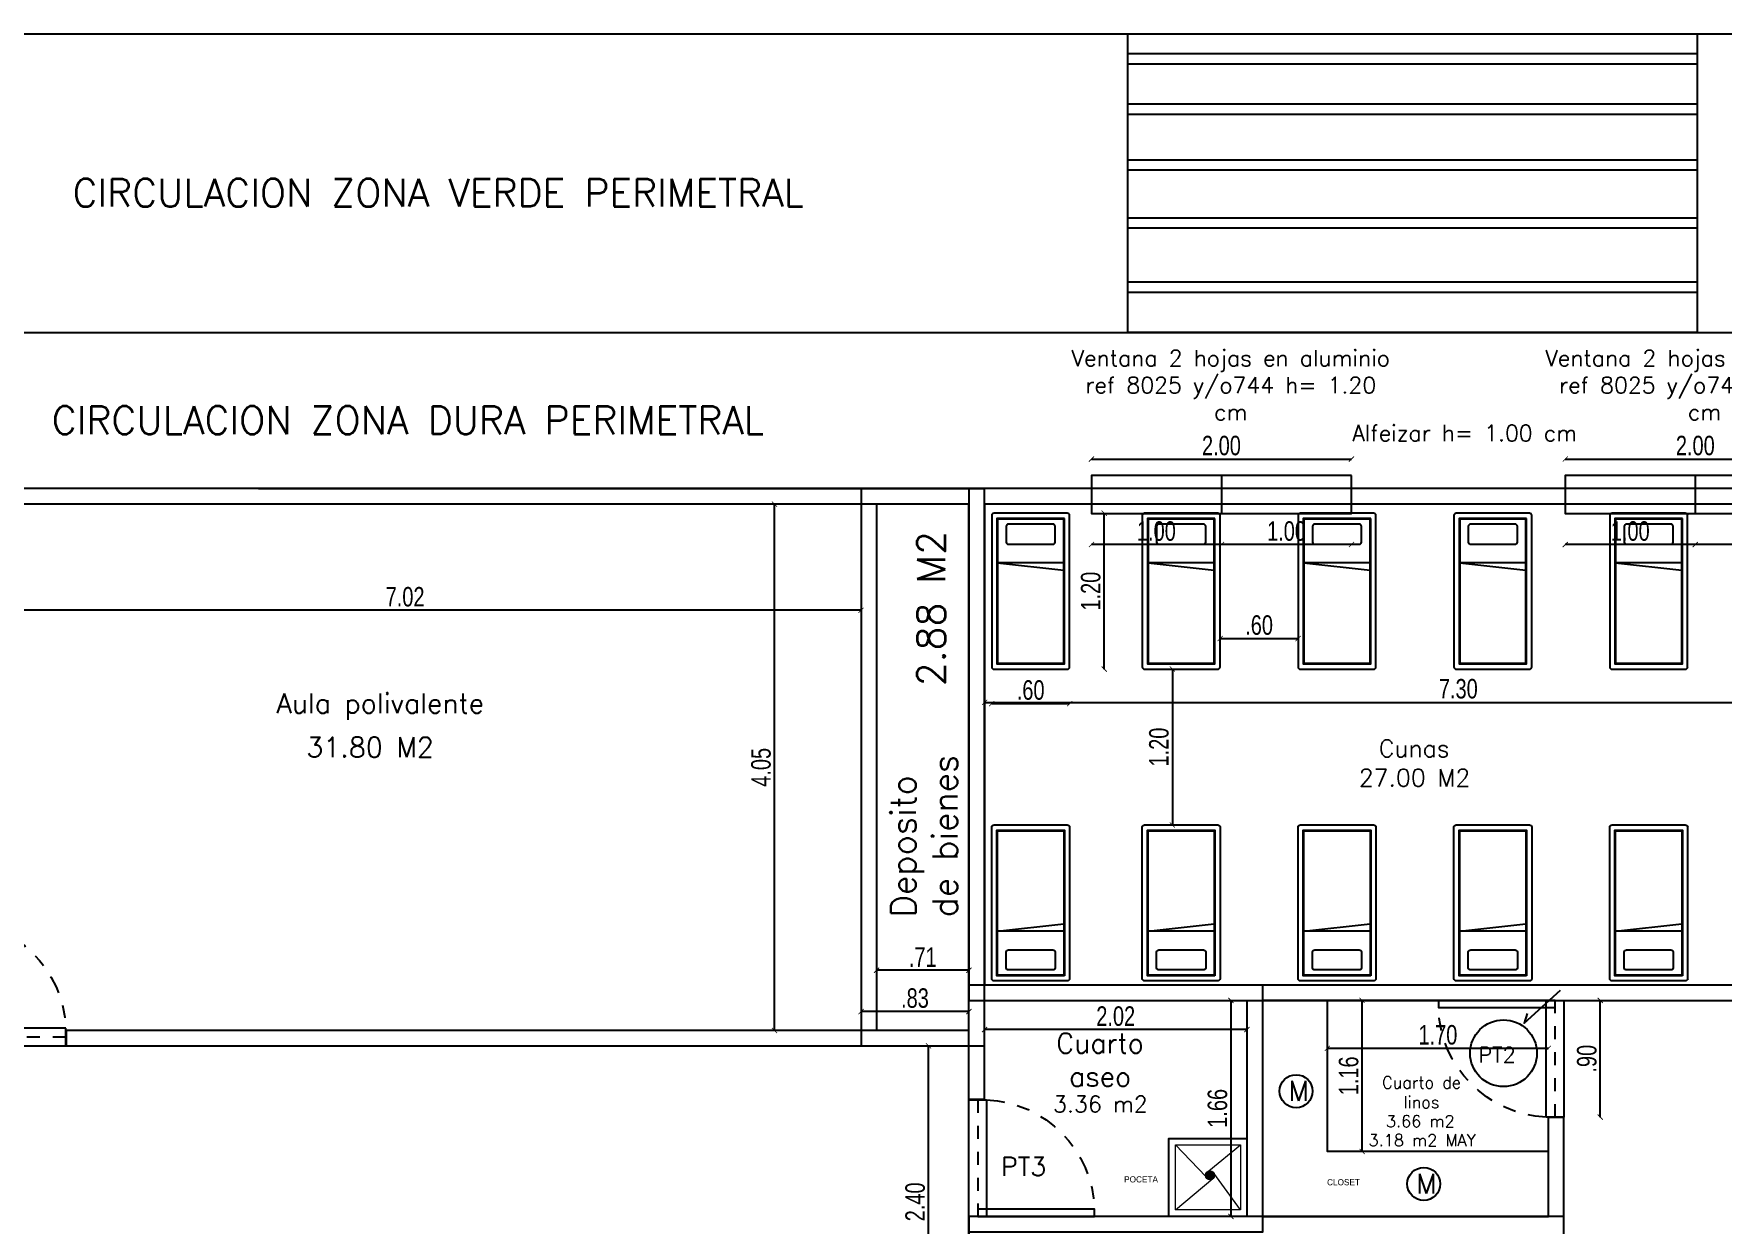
# Model space of a CAD drawing. Header units: metres. Extents: x 167 to 250, y 44 to 219.
# Drawn here: x 208.52 to 221.53, y 117.22 to 126.38 of the extents above; entities that cross this region are included whole.
import ezdxf

# ---------------------------------------------------------------- set-up
doc = ezdxf.new("R2010")
doc.units = ezdxf.units.M
doc.linetypes.add('TRAZO_Y_PUNTO2', pattern=[0.5, 0.25, -0.125, 0, -0.125])
doc.layers.add('A-PLAN-ACHU5', color=252, linetype='Continuous', lineweight=5)
doc.layers.add('muros', color=5, linetype='Continuous', lineweight=25)
doc.layers.add('A1-DISEÑO', color=210, linetype='Continuous', transparency=0.2)
doc.layers.add('A_MOBILIARIO', color=8, linetype='Continuous')
doc.layers.add('A_TEXTO', color=130, linetype='Continuous')
doc.styles.add('CORDENADAS', font='romans.shx', dxfattribs={"height": 1})
doc.styles.add('ING_75', font='swisscl.ttf', dxfattribs={"height": 0.15})
doc.dimstyles.new('ESC_1_75_ING', dxfattribs={"dimtxt": 0.15, "dimasz": 0.04, "dimexe": 0, "dimexo": 0, "dimgap": 0.0263, "dimtad": 1, "dimzin": 4, "dimdsep": 46, "dimtxsty": 'ING_75', "dimblk": 'ARCHTICK', "dimcen": 0.06, "dimse1": 1, "dimse2": 1, "dimclrd": 256, "dimclre": 2, "dimclrt": 1, "dimadec": 0, "dimazin": 0, "dimtfac": 1, "dimtix": 1, "dimtmove": 2, "dimatfit": 3, "dimldrblk": 'ARCHTICK', "dimfxl": 0, "dimtvp": 1.75, "dimtolj": 1, "dimtzin": 4, "dimarcsym": 0})

# ---------------------------------------------------------------- blocks, each defined once
blk = doc.blocks.new('sifon b')
for p, q in [((-0.032, 0.012), (0.017, 0.012)), ((-0.032, 0.008), (0.017, 0.008)), ((-0.032, 0.004), (0.017, 0.004)), ((-0.032, 0), (0.017, 0)), ((-0.028, 0.02), (0.013, 0.02)), ((-0.028, 0.016), (0.013, 0.016)), ((-0.017, 0.028), (0.003, 0.028)), ((-0.017, 0.024), (0.003, 0.024)), ((-0.028, -0.004), (0.013, -0.004)), ((-0.028, -0.008), (0.013, -0.008)), ((-0.017, -0.012), (0.003, -0.012)), ((-0.017, -0.016), (0.003, -0.016))]:
    blk.add_line(p, q)
for radius in [0.0339, 0.0339, 0.0299]:
    blk.add_circle((-0.007, 0.006), radius)
for centre, start, end in [((-0.032, 0.01), 90, 270), ((-0.032, 0.002), 90, 270), ((-0.028, 0.018), 90, 270), ((-0.017, 0.026), 90, 270), ((0.003, 0.026), 270, 90), ((0.013, 0.018), 270, 90), ((0.017, 0.01), 270, 90), ((0.017, 0.002), 270, 90), ((-0.028, -0.006), 90, 270), ((-0.017, -0.014), 90, 270), ((0.003, -0.014), 270, 90), ((0.013, -0.006), 270, 90)]:
    blk.add_arc(centre, 0.00199, start, end)
blk = doc.blocks.new('_ArchTick')
at = {"color": 0, "linetype": 'ByBlock', "const_width": 0.15}
blk.add_lwpolyline([(-0.5, -0.5), (0.5, 0.5)], dxfattribs=at)
blk = doc.blocks.new('*D605')
at = {"layer": 'Defpoints', "color": 0, "transparency": 16777216}
for p in [(217.458, 118.94), (217.46, 117.277), (217.742, 117.277)]:
    blk.add_point(p, dxfattribs=at)
at = {"layer": 'muros', "lineweight": -2, "transparency": 16777216}
blk.add_line((217.742, 118.94), (217.742, 117.277), dxfattribs=at)
at = {"layer": 'muros', "lineweight": -2, "transparency": 16777216, "xscale": 0.04, "yscale": 0.04, "zscale": 0.04}
for p, rotation in [((217.742, 118.94), 90), ((217.742, 117.277), 270)]:
    blk.add_blockref('_ArchTick', p, dxfattribs=dict(at, rotation=rotation))
at = {"layer": 'muros', "color": 1, "transparency": 16777216, "insert": (217.639, 118.109), "char_height": 0.15, "attachment_point": 5, "rotation": 90, "style": 'ING_75'}
blk.add_mtext('\\A1;1.66', dxfattribs=at)
blk = doc.blocks.new('*D609')
at = {"layer": 'Defpoints', "color": 0, "transparency": 16777216}
for p in [(215.845, 118.94), (217.865, 118.94), (215.845, 118.715)]:
    blk.add_point(p, dxfattribs=at)
at = {"layer": 'muros', "lineweight": -2, "transparency": 16777216}
blk.add_line((217.865, 118.715), (215.845, 118.715), dxfattribs=at)
at = {"layer": 'muros', "lineweight": -2, "transparency": 16777216, "xscale": 0.04, "yscale": 0.04, "zscale": 0.04, "rotation": 180}
blk.add_blockref('_ArchTick', (215.845, 118.715), dxfattribs=at)
at = {"layer": 'muros', "lineweight": -2, "transparency": 16777216, "xscale": 0.04, "yscale": 0.04, "zscale": 0.04}
blk.add_blockref('_ArchTick', (217.865, 118.715), dxfattribs=at)
at = {"layer": 'muros', "color": 1, "transparency": 16777216, "insert": (216.855, 118.818), "char_height": 0.15, "attachment_point": 5, "style": 'ING_75'}
blk.add_mtext('\\A1;2.02', dxfattribs=at)
blk = doc.blocks.new('*D613')
at = {"layer": 'Defpoints', "color": 0, "transparency": 16777216}
for p in [(215.014, 119.172), (215.014, 118.71), (215.725, 118.708)]:
    blk.add_point(p, dxfattribs=at)
at = {"layer": 'muros', "lineweight": -2, "transparency": 16777216}
blk.add_line((215.725, 119.172), (215.014, 119.172), dxfattribs=at)
at = {"layer": 'muros', "lineweight": -2, "transparency": 16777216, "xscale": 0.04, "yscale": 0.04, "zscale": 0.04, "rotation": 180}
blk.add_blockref('_ArchTick', (215.014, 119.172), dxfattribs=at)
at = {"layer": 'muros', "lineweight": -2, "transparency": 16777216, "xscale": 0.04, "yscale": 0.04, "zscale": 0.04}
blk.add_blockref('_ArchTick', (215.725, 119.172), dxfattribs=at)
at = {"layer": 'muros', "color": 1, "transparency": 16777216, "insert": (215.369, 119.273), "char_height": 0.15, "attachment_point": 5, "style": 'ING_75'}
blk.add_mtext('\\A1;.71', dxfattribs=at)
blk = doc.blocks.new('*D610')
at = {"layer": 'Defpoints', "color": 0, "transparency": 16777216}
for p in [(214.227, 122.76), (214.503, 122.76), (214.503, 118.708)]:
    blk.add_point(p, dxfattribs=at)
at = {"layer": 'muros', "lineweight": -2, "transparency": 16777216}
blk.add_line((214.227, 118.708), (214.227, 122.76), dxfattribs=at)
at = {"layer": 'muros', "lineweight": -2, "transparency": 16777216, "xscale": 0.04, "yscale": 0.04, "zscale": 0.04}
for p, rotation in [((214.227, 122.76), 90), ((214.227, 118.708), 270)]:
    blk.add_blockref('_ArchTick', p, dxfattribs=dict(at, rotation=rotation))
at = {"layer": 'muros', "color": 1, "transparency": 16777216, "insert": (214.124, 120.734), "char_height": 0.15, "attachment_point": 5, "rotation": 90, "style": 'ING_75'}
blk.add_mtext('\\A1;4.05', dxfattribs=at)
blk = doc.blocks.new('*D626')
at = {"layer": 'Defpoints', "color": 0, "transparency": 16777216}
for p in [(207.873, 121.943), (207.873, 121.465), (214.894, 121.465)]:
    blk.add_point(p, dxfattribs=at)
at = {"layer": 'muros', "lineweight": -2, "transparency": 16777216}
blk.add_line((214.894, 121.943), (207.873, 121.943), dxfattribs=at)
at = {"layer": 'muros', "lineweight": -2, "transparency": 16777216, "xscale": 0.04, "yscale": 0.04, "zscale": 0.04, "rotation": 180}
blk.add_blockref('_ArchTick', (207.873, 121.943), dxfattribs=at)
at = {"layer": 'muros', "lineweight": -2, "transparency": 16777216, "xscale": 0.04, "yscale": 0.04, "zscale": 0.04}
blk.add_blockref('_ArchTick', (214.894, 121.943), dxfattribs=at)
at = {"layer": 'muros', "color": 1, "transparency": 16777216, "insert": (211.383, 122.046), "char_height": 0.15, "attachment_point": 5, "style": 'ING_75'}
blk.add_mtext('\\A1;7.02', dxfattribs=at)
blk = doc.blocks.new('CUNA PLANTA')
at = {"layer": 'A_MOBILIARIO'}
for points in [[(3254.053, 1626.766), (3254.053, 1626.202)], [(3255.237, 1626.784), (3254.068, 1626.784)], [(3255.253, 1626.202), (3255.253, 1626.766)], [(3254.87, 1626.229), (3254.87, 1626.739), (3254.814, 1626.229)], [(3255.015, 1626.655), (3255.015, 1626.313)], [(3255.153, 1626.673), (3255.03, 1626.673)], [(3255.168, 1626.313), (3255.168, 1626.655)], [(3255.03, 1626.295), (3255.153, 1626.295)], [(3254.068, 1626.184), (3255.237, 1626.184)]]:
    blk.add_lwpolyline(points, dxfattribs=at)
for points in [[(3255.213, 1626.224), (3255.213, 1626.744), (3254.093, 1626.744), (3254.093, 1626.224)], [(3255.208, 1626.229), (3255.208, 1626.739), (3254.098, 1626.739), (3254.098, 1626.229)]]:
    blk.add_lwpolyline(points, close=True, dxfattribs=at)
for centre, start, end in [((3254.071, 1626.766), 100.0945, 180.5793), ((3255.234, 1626.766), 359.4207, 79.9055), ((3255.033, 1626.655), 100.0945, 180.5793), ((3255.15, 1626.655), 359.4207, 79.9055), ((3255.033, 1626.313), 179.4207, 259.9055), ((3255.15, 1626.313), 280.0945, 0.5793), ((3254.071, 1626.202), 179.4207, 259.9055), ((3255.234, 1626.202), 280.0945, 0.5793)]:
    blk.add_arc(centre, 0.0185, start, end, dxfattribs=at)
blk = doc.blocks.new('*D722')
at = {"layer": 'Defpoints', "color": 0, "transparency": 16777216}
for p in [(215.9, 121.505), (216.5, 121.505), (216.5, 121.224)]:
    blk.add_point(p, dxfattribs=at)
at = {"layer": 'muros', "lineweight": -2, "transparency": 16777216}
blk.add_line((215.9, 121.224), (216.5, 121.224), dxfattribs=at)
at = {"layer": 'muros', "lineweight": -2, "transparency": 16777216, "xscale": 0.04, "yscale": 0.04, "zscale": 0.04, "rotation": 180}
blk.add_blockref('_ArchTick', (215.9, 121.224), dxfattribs=at)
at = {"layer": 'muros', "lineweight": -2, "transparency": 16777216, "xscale": 0.04, "yscale": 0.04, "zscale": 0.04}
blk.add_blockref('_ArchTick', (216.5, 121.224), dxfattribs=at)
at = {"layer": 'muros', "color": 1, "transparency": 16777216, "insert": (216.2, 121.328), "char_height": 0.15, "attachment_point": 5, "style": 'ING_75'}
blk.add_mtext('\\A1;.60', dxfattribs=at)
blk = doc.blocks.new('*D723')
at = {"layer": 'Defpoints', "color": 0, "transparency": 16777216}
for p in [(216.481, 122.69), (216.767, 122.69), (216.481, 121.49)]:
    blk.add_point(p, dxfattribs=at)
at = {"layer": 'muros', "lineweight": -2, "transparency": 16777216}
blk.add_line((216.767, 121.49), (216.767, 122.69), dxfattribs=at)
at = {"layer": 'muros', "lineweight": -2, "transparency": 16777216, "xscale": 0.04, "yscale": 0.04, "zscale": 0.04}
for p, rotation in [((216.767, 122.69), 90), ((216.767, 121.49), 270)]:
    blk.add_blockref('_ArchTick', p, dxfattribs=dict(at, rotation=rotation))
at = {"layer": 'muros', "color": 1, "transparency": 16777216, "insert": (216.663, 122.09), "char_height": 0.15, "attachment_point": 5, "rotation": 90, "style": 'ING_75'}
blk.add_mtext('\\A1;1.20', dxfattribs=at)
blk = doc.blocks.new('*D724')
at = {"layer": 'Defpoints', "color": 0, "transparency": 16777216}
for p in [(217.659, 122), (218.259, 122), (218.259, 121.725)]:
    blk.add_point(p, dxfattribs=at)
at = {"layer": 'muros', "lineweight": -2, "transparency": 16777216}
blk.add_line((217.659, 121.725), (218.259, 121.725), dxfattribs=at)
at = {"layer": 'muros', "lineweight": -2, "transparency": 16777216, "xscale": 0.04, "yscale": 0.04, "zscale": 0.04, "rotation": 180}
blk.add_blockref('_ArchTick', (217.659, 121.725), dxfattribs=at)
at = {"layer": 'muros', "lineweight": -2, "transparency": 16777216, "xscale": 0.04, "yscale": 0.04, "zscale": 0.04}
blk.add_blockref('_ArchTick', (218.259, 121.725), dxfattribs=at)
at = {"layer": 'muros', "color": 1, "transparency": 16777216, "insert": (217.959, 121.828), "char_height": 0.15, "attachment_point": 5, "style": 'ING_75'}
blk.add_mtext('\\A1;.60', dxfattribs=at)
blk = doc.blocks.new('*D725')
at = {"layer": 'Defpoints', "color": 0, "transparency": 16777216}
for p in [(218.841, 121.49), (217.291, 120.29), (218.841, 120.29)]:
    blk.add_point(p, dxfattribs=at)
at = {"layer": 'muros', "lineweight": -2, "transparency": 16777216}
blk.add_line((217.291, 121.49), (217.291, 120.29), dxfattribs=at)
at = {"layer": 'muros', "lineweight": -2, "transparency": 16777216, "xscale": 0.04, "yscale": 0.04, "zscale": 0.04}
for p, rotation in [((217.291, 121.49), 90), ((217.291, 120.29), 270)]:
    blk.add_blockref('_ArchTick', p, dxfattribs=dict(at, rotation=rotation))
at = {"layer": 'muros', "color": 1, "transparency": 16777216, "insert": (217.188, 120.89), "char_height": 0.15, "attachment_point": 5, "rotation": 90, "style": 'ING_75'}
blk.add_mtext('\\A1;1.20', dxfattribs=at)
blk = doc.blocks.new('*D759')
at = {"layer": 'Defpoints', "color": 0, "transparency": 16777216}
for p in [(218.752, 118.94), (218.887, 118.94), (218.887, 117.777)]:
    blk.add_point(p, dxfattribs=at)
at = {"layer": 'muros', "lineweight": -2, "transparency": 16777216}
blk.add_line((218.752, 117.777), (218.752, 118.94), dxfattribs=at)
at = {"layer": 'muros', "lineweight": -2, "transparency": 16777216, "xscale": 0.04, "yscale": 0.04, "zscale": 0.04}
for p, rotation in [((218.752, 118.94), 90), ((218.752, 117.777), 270)]:
    blk.add_blockref('_ArchTick', p, dxfattribs=dict(at, rotation=rotation))
at = {"layer": 'muros', "color": 1, "transparency": 16777216, "insert": (218.649, 118.359), "char_height": 0.15, "attachment_point": 5, "rotation": 90, "style": 'ING_75'}
blk.add_mtext('\\A1;1.16', dxfattribs=at)
blk = doc.blocks.new('*D760')
at = {"layer": 'Defpoints', "color": 0, "transparency": 16777216}
for p in [(218.485, 118.447), (220.187, 118.571), (220.187, 118.447)]:
    blk.add_point(p, dxfattribs=at)
at = {"layer": 'muros', "lineweight": -2, "transparency": 16777216}
blk.add_line((218.485, 118.571), (220.187, 118.571), dxfattribs=at)
at = {"layer": 'muros', "lineweight": -2, "transparency": 16777216, "xscale": 0.04, "yscale": 0.04, "zscale": 0.04, "rotation": 180}
blk.add_blockref('_ArchTick', (218.485, 118.571), dxfattribs=at)
at = {"layer": 'muros', "lineweight": -2, "transparency": 16777216, "xscale": 0.04, "yscale": 0.04, "zscale": 0.04}
blk.add_blockref('_ArchTick', (220.187, 118.571), dxfattribs=at)
at = {"layer": 'muros', "color": 1, "transparency": 16777216, "insert": (219.336, 118.674), "char_height": 0.15, "attachment_point": 5, "style": 'ING_75'}
blk.add_mtext('\\A1;1.70', dxfattribs=at)
blk = doc.blocks.new('*D821')
at = {"layer": 'Defpoints', "color": 0, "transparency": 16777216}
for p in [(215.845, 121.473), (223.142, 121.473), (223.142, 121.234)]:
    blk.add_point(p, dxfattribs=at)
at = {"layer": 'muros', "lineweight": -2, "transparency": 16777216}
blk.add_line((215.845, 121.234), (223.142, 121.234), dxfattribs=at)
at = {"layer": 'muros', "lineweight": -2, "transparency": 16777216, "xscale": 0.04, "yscale": 0.04, "zscale": 0.04, "rotation": 180}
blk.add_blockref('_ArchTick', (215.845, 121.234), dxfattribs=at)
at = {"layer": 'muros', "lineweight": -2, "transparency": 16777216, "xscale": 0.04, "yscale": 0.04, "zscale": 0.04}
blk.add_blockref('_ArchTick', (223.142, 121.234), dxfattribs=at)
at = {"layer": 'muros', "color": 1, "transparency": 16777216, "insert": (219.493, 121.338), "char_height": 0.15, "attachment_point": 5, "style": 'ING_75'}
blk.add_mtext('\\A1;7.30', dxfattribs=at)
blk = doc.blocks.new('*U826')
at = {"layer": 'A1-DISEÑO', "linetype": 'TRAZO_Y_PUNTO2', "ltscale": 0.08, "transparency": 33554687}
blk.add_line((-0.4, -0.18), (0.4, -0.18), dxfattribs=at)
at = {"layer": 'A1-DISEÑO', "transparency": 33554687}
for points in [[(-0.4, -0.24), (0.4, -0.24), (0.4, -0.12), (-0.4, -0.12)], [(0.35, -0.18), (0.4, -0.18), (0.4, -0.98), (0.35, -0.98)]]:
    blk.add_lwpolyline(points, close=True, dxfattribs=at)
at = {"layer": 'A1-DISEÑO', "linetype": 'TRAZO_Y_PUNTO2', "ltscale": 0.5, "transparency": 33554687}
blk.add_arc((0.375, -0.205), 0.776, 182.6157, 268.1534, dxfattribs=at)
blk = doc.blocks.new('*U829')
at = {"layer": 'A1-DISEÑO', "linetype": 'TRAZO_Y_PUNTO2', "ltscale": 0.08, "transparency": 33554687}
blk.add_line((-0.4, -0.06), (0.4, -0.06), dxfattribs=at)
at = {"layer": 'A1-DISEÑO', "transparency": 33554687}
for points in [[(0.35, -0.06), (0.4, -0.06), (0.4, 0.74), (0.35, 0.74)], [(-0.4, 0), (0.4, 0), (0.4, -0.12), (-0.4, -0.12)]]:
    blk.add_lwpolyline(points, close=True, dxfattribs=at)
at = {"layer": 'A1-DISEÑO', "linetype": 'TRAZO_Y_PUNTO2', "ltscale": 0.5, "transparency": 33554687}
blk.add_arc((0.375, -0.035), 0.776, 91.8466, 177.3843, dxfattribs=at)
blk = doc.blocks.new('*D865')
at = {"layer": 'Defpoints', "color": 0, "transparency": 16777216}
for p in [(215.414, 118.59), (215.725, 118.59), (215.725, 116.188)]:
    blk.add_point(p, dxfattribs=at)
at = {"layer": 'muros', "lineweight": -2, "transparency": 16777216}
blk.add_line((215.414, 116.188), (215.414, 118.59), dxfattribs=at)
at = {"layer": 'muros', "lineweight": -2, "transparency": 16777216, "xscale": 0.04, "yscale": 0.04, "zscale": 0.04}
for p, rotation in [((215.414, 118.59), 90), ((215.414, 116.188), 270)]:
    blk.add_blockref('_ArchTick', p, dxfattribs=dict(at, rotation=rotation))
at = {"layer": 'muros', "color": 1, "transparency": 16777216, "insert": (215.311, 117.389), "char_height": 0.15, "attachment_point": 5, "rotation": 90, "style": 'ING_75'}
blk.add_mtext('\\A1;2.40', dxfattribs=at)
blk = doc.blocks.new('*D886')
at = {"layer": 'Defpoints', "color": 0, "transparency": 16777216}
for p in [(218.67, 123.107), (216.668, 122.981), (218.67, 122.981)]:
    blk.add_point(p, dxfattribs=at)
at = {"layer": 'muros', "lineweight": -2, "transparency": 16777216}
blk.add_line((216.668, 123.107), (218.67, 123.107), dxfattribs=at)
at = {"layer": 'muros', "lineweight": -2, "transparency": 16777216, "xscale": 0.04, "yscale": 0.04, "zscale": 0.04, "rotation": 180}
blk.add_blockref('_ArchTick', (216.668, 123.107), dxfattribs=at)
at = {"layer": 'muros', "lineweight": -2, "transparency": 16777216, "xscale": 0.04, "yscale": 0.04, "zscale": 0.04}
blk.add_blockref('_ArchTick', (218.67, 123.107), dxfattribs=at)
at = {"layer": 'muros', "color": 1, "transparency": 16777216, "insert": (217.669, 123.21), "char_height": 0.15, "attachment_point": 5, "style": 'ING_75'}
blk.add_mtext('\\A1;2.00', dxfattribs=at)
blk = doc.blocks.new('*D887')
at = {"layer": 'Defpoints', "color": 0, "transparency": 16777216}
for p in [(216.668, 122.687), (217.669, 122.687), (216.668, 122.449)]:
    blk.add_point(p, dxfattribs=at)
at = {"layer": 'muros', "lineweight": -2, "transparency": 16777216}
blk.add_line((217.669, 122.449), (216.668, 122.449), dxfattribs=at)
at = {"layer": 'muros', "lineweight": -2, "transparency": 16777216, "xscale": 0.04, "yscale": 0.04, "zscale": 0.04, "rotation": 180}
blk.add_blockref('_ArchTick', (216.668, 122.449), dxfattribs=at)
at = {"layer": 'muros', "lineweight": -2, "transparency": 16777216, "xscale": 0.04, "yscale": 0.04, "zscale": 0.04}
blk.add_blockref('_ArchTick', (217.669, 122.449), dxfattribs=at)
at = {"layer": 'muros', "color": 1, "transparency": 16777216, "insert": (217.168, 122.552), "char_height": 0.15, "attachment_point": 5, "style": 'ING_75'}
blk.add_mtext('\\A1;1.00', dxfattribs=at)
blk = doc.blocks.new('*D888')
at = {"layer": 'Defpoints', "color": 0, "transparency": 16777216}
for p in [(217.669, 122.687), (218.67, 122.687), (217.669, 122.449)]:
    blk.add_point(p, dxfattribs=at)
at = {"layer": 'muros', "lineweight": -2, "transparency": 16777216}
blk.add_line((218.67, 122.449), (217.669, 122.449), dxfattribs=at)
at = {"layer": 'muros', "lineweight": -2, "transparency": 16777216, "xscale": 0.04, "yscale": 0.04, "zscale": 0.04, "rotation": 180}
blk.add_blockref('_ArchTick', (217.669, 122.449), dxfattribs=at)
at = {"layer": 'muros', "lineweight": -2, "transparency": 16777216, "xscale": 0.04, "yscale": 0.04, "zscale": 0.04}
blk.add_blockref('_ArchTick', (218.67, 122.449), dxfattribs=at)
at = {"layer": 'muros', "color": 1, "transparency": 16777216, "insert": (218.17, 122.552), "char_height": 0.15, "attachment_point": 5, "style": 'ING_75'}
blk.add_mtext('\\A1;1.00', dxfattribs=at)
blk = doc.blocks.new('*D889')
at = {"layer": 'Defpoints', "color": 0, "transparency": 16777216}
for p in [(222.319, 123.107), (220.317, 122.981), (222.319, 122.981)]:
    blk.add_point(p, dxfattribs=at)
at = {"layer": 'muros', "lineweight": -2, "transparency": 16777216}
blk.add_line((220.317, 123.107), (222.319, 123.107), dxfattribs=at)
at = {"layer": 'muros', "lineweight": -2, "transparency": 16777216, "xscale": 0.04, "yscale": 0.04, "zscale": 0.04, "rotation": 180}
blk.add_blockref('_ArchTick', (220.317, 123.107), dxfattribs=at)
at = {"layer": 'muros', "lineweight": -2, "transparency": 16777216, "xscale": 0.04, "yscale": 0.04, "zscale": 0.04}
blk.add_blockref('_ArchTick', (222.319, 123.107), dxfattribs=at)
at = {"layer": 'muros', "color": 1, "transparency": 16777216, "insert": (221.318, 123.21), "char_height": 0.15, "attachment_point": 5, "style": 'ING_75'}
blk.add_mtext('\\A1;2.00', dxfattribs=at)
blk = doc.blocks.new('*D890')
at = {"layer": 'Defpoints', "color": 0, "transparency": 16777216}
for p in [(220.317, 122.687), (221.318, 122.687), (220.317, 122.449)]:
    blk.add_point(p, dxfattribs=at)
at = {"layer": 'muros', "lineweight": -2, "transparency": 16777216}
blk.add_line((221.318, 122.449), (220.317, 122.449), dxfattribs=at)
at = {"layer": 'muros', "lineweight": -2, "transparency": 16777216, "xscale": 0.04, "yscale": 0.04, "zscale": 0.04, "rotation": 180}
blk.add_blockref('_ArchTick', (220.317, 122.449), dxfattribs=at)
at = {"layer": 'muros', "lineweight": -2, "transparency": 16777216, "xscale": 0.04, "yscale": 0.04, "zscale": 0.04}
blk.add_blockref('_ArchTick', (221.318, 122.449), dxfattribs=at)
at = {"layer": 'muros', "color": 1, "transparency": 16777216, "insert": (220.817, 122.552), "char_height": 0.15, "attachment_point": 5, "style": 'ING_75'}
blk.add_mtext('\\A1;1.00', dxfattribs=at)
blk = doc.blocks.new('*D891')
at = {"layer": 'Defpoints', "color": 0, "transparency": 16777216}
for p in [(221.318, 122.687), (222.319, 122.687), (221.318, 122.449)]:
    blk.add_point(p, dxfattribs=at)
at = {"layer": 'muros', "lineweight": -2, "transparency": 16777216}
blk.add_line((222.319, 122.449), (221.318, 122.449), dxfattribs=at)
at = {"layer": 'muros', "lineweight": -2, "transparency": 16777216, "xscale": 0.04, "yscale": 0.04, "zscale": 0.04, "rotation": 180}
blk.add_blockref('_ArchTick', (221.318, 122.449), dxfattribs=at)
at = {"layer": 'muros', "lineweight": -2, "transparency": 16777216, "xscale": 0.04, "yscale": 0.04, "zscale": 0.04}
blk.add_blockref('_ArchTick', (222.319, 122.449), dxfattribs=at)
at = {"layer": 'muros', "color": 1, "transparency": 16777216, "insert": (221.818, 122.552), "char_height": 0.15, "attachment_point": 5, "style": 'ING_75'}
blk.add_mtext('\\A1;1.00', dxfattribs=at)
blk = doc.blocks.new('*D966')
at = {"layer": 'Defpoints', "color": 0, "transparency": 16777216}
for p in [(220.305, 118.94), (220.586, 118.94), (220.305, 118.042)]:
    blk.add_point(p, dxfattribs=at)
at = {"layer": 'muros', "lineweight": -2, "transparency": 16777216}
blk.add_line((220.586, 118.042), (220.586, 118.94), dxfattribs=at)
at = {"layer": 'muros', "lineweight": -2, "transparency": 16777216, "xscale": 0.04, "yscale": 0.04, "zscale": 0.04}
for p, rotation in [((220.586, 118.94), 90), ((220.586, 118.042), 270)]:
    blk.add_blockref('_ArchTick', p, dxfattribs=dict(at, rotation=rotation))
at = {"layer": 'muros', "color": 1, "transparency": 16777216, "insert": (220.483, 118.491), "char_height": 0.15, "attachment_point": 5, "rotation": 90, "style": 'ING_75'}
blk.add_mtext('\\A1;.90', dxfattribs=at)
blk = doc.blocks.new('*D978')
at = {"layer": 'Defpoints', "color": 0, "transparency": 16777216}
for p in [(214.894, 118.854), (214.894, 118.71), (215.725, 118.708)]:
    blk.add_point(p, dxfattribs=at)
at = {"layer": 'muros', "lineweight": -2, "transparency": 16777216}
blk.add_line((215.725, 118.854), (214.894, 118.854), dxfattribs=at)
at = {"layer": 'muros', "lineweight": -2, "transparency": 16777216, "xscale": 0.04, "yscale": 0.04, "zscale": 0.04, "rotation": 180}
blk.add_blockref('_ArchTick', (214.894, 118.854), dxfattribs=at)
at = {"layer": 'muros', "lineweight": -2, "transparency": 16777216, "xscale": 0.04, "yscale": 0.04, "zscale": 0.04}
blk.add_blockref('_ArchTick', (215.725, 118.854), dxfattribs=at)
at = {"layer": 'muros', "color": 1, "transparency": 16777216, "insert": (215.309, 118.957), "char_height": 0.15, "attachment_point": 5, "style": 'ING_75'}
blk.add_mtext('\\A1;.83', dxfattribs=at)

msp = doc.modelspace()

# ---------------------------------------------------------------- linework, layer by layer
at = {"color": 3}
msp.add_lwpolyline([(218.485, 118.94), (217.985, 118.94), (217.985, 117.277), (220.187, 117.277), (220.187, 117.777), (219.687, 117.777), (219.687, 117.777), (218.485, 117.777), (218.485, 118.94)], dxfattribs=at)
for centre in [(218.244, 118.241), (219.227, 117.527)]:
    msp.add_circle(centre, 0.127, dxfattribs=at)
at = {"layer": 'A-PLAN-ACHU5'}
for p, q in [((217.548, 117.585), (217.315, 117.827)), ((217.572, 117.627), (217.815, 117.827)), ((217.315, 117.327), (217.603, 117.568)), ((217.815, 117.327), (217.611, 117.609))]:
    msp.add_line(p, q, dxfattribs=at)
msp.add_lwpolyline([(217.815, 117.327), (217.315, 117.327), (217.315, 117.827), (217.815, 117.827)], close=True, dxfattribs=at)
at = {"layer": 'A_MOBILIARIO'}
msp.add_lwpolyline([(217.865, 117.277), (217.265, 117.277), (217.265, 117.877), (217.865, 117.877), (217.865, 117.277)], dxfattribs=at)
at = {"layer": 'muros', "color": 114, "true_color": 0x139b48}
for p, q in [((171.673, 126.38), (250.021, 126.38)), ((173.973, 124.08), (247.245, 124.08)), ((210.253, 122.88), (215.845, 122.88)), ((220.187, 118.94), (220.305, 118.94)), ((208.773, 118.71), (208.773, 118.59)), ((215.845, 118.177), (215.725, 118.177)), ((220.187, 117.277), (220.187, 118.04)), ((220.187, 118.04), (220.305, 118.04)), ((220.305, 117.277), (220.305, 118.04)), ((215.845, 117.277), (215.725, 117.277))]:
    msp.add_line(p, q, dxfattribs=at)
at = {"layer": 'muros', "color": 2}
for p, q in [((217.669, 122.981), (217.669, 122.687)), ((221.318, 122.981), (221.318, 122.687))]:
    msp.add_line(p, q, dxfattribs=at)
at = {"layer": 'muros', "color": 8}
for points in [[(221.332, 124.08), (216.947, 124.08), (216.947, 126.38), (221.332, 126.38)], [(216.947, 126.228), (221.332, 126.228), (221.332, 126.147), (216.947, 126.147)], [(216.947, 125.84), (221.332, 125.84), (221.332, 125.759), (216.947, 125.759)], [(216.947, 125.411), (221.332, 125.411), (221.332, 125.33), (216.947, 125.33)], [(216.947, 124.964), (221.332, 124.964), (221.332, 124.883), (216.947, 124.883)], [(216.947, 124.47), (221.332, 124.47), (221.332, 124.389), (216.947, 124.389)]]:
    msp.add_lwpolyline(points, close=True, dxfattribs=at)
at = {"layer": 'muros', "color": 6}
for points in [[(207.753, 122.88), (207.753, 118.59), (215.845, 118.59), (215.845, 122.88)], [(215.845, 118.59), (215.845, 122.88), (214.894, 122.88), (214.894, 118.59)], [(215.725, 118.71), (215.725, 122.76), (215.014, 122.76), (215.014, 118.71)]]:
    msp.add_lwpolyline(points, close=True, dxfattribs=at)
at = {"layer": 'muros', "color": 114, "true_color": 0x139b48}
for points in [[(223.262, 120.26), (223.262, 122.88), (215.725, 122.88), (215.725, 118.94), (223.262, 118.94), (223.262, 119.06)], [(223.142, 120.26), (223.142, 122.76), (215.845, 122.76), (215.845, 119.06), (223.142, 119.06)], [(220.023, 118.838), (220, 118.765), (220.279, 119.018)], [(215.845, 118.177), (215.845, 118.94), (217.865, 118.94), (217.865, 117.277), (215.845, 117.277)], [(220.187, 118.94), (217.985, 118.94), (217.985, 117.277), (220.187, 117.277), (220.187, 118.04)]]:
    msp.add_lwpolyline(points, dxfattribs=at)
at = {"layer": 'muros', "color": 2}
for points in [[(218.67, 122.981), (216.668, 122.981), (216.668, 122.687), (218.67, 122.687)], [(222.319, 122.981), (220.317, 122.981), (220.317, 122.687), (222.319, 122.687)]]:
    msp.add_lwpolyline(points, close=True, dxfattribs=at)
at = {"layer": 'muros', "color": 6}
msp.add_lwpolyline([(208.773, 118.71), (215.725, 118.71), (215.725, 122.76), (207.873, 122.76), (207.873, 118.71)], dxfattribs=at)
at = {"layer": 'muros', "color": 114, "true_color": 0x139b48}
msp.add_lwpolyline([(215.725, 119.06), (217.985, 119.06), (217.985, 117.157), (215.725, 117.157)], close=True, dxfattribs=at)
at = {"layer": 'muros', "color": 242, "true_color": 0xcd2027}
msp.add_lwpolyline([(215.725, 116.188), (215.725, 118.59), (175.293, 118.588), (175.293, 116.188), (180.953, 116.188), (180.953, 116.188), (195.243, 116.188), (195.243, 116.188), (215.725, 116.188)], dxfattribs=at)
at = {"layer": 'muros', "color": 51, "true_color": 0xf7f281}
msp.add_lwpolyline([(220.305, 115.196), (220.305, 117.277), (215.725, 117.277), (215.725, 114.176), (220.305, 114.176), (220.305, 114.296)], dxfattribs=at)
at = {"layer": 'muros', "color": 114, "true_color": 0x139b48}
msp.add_circle((219.841, 118.533), 0.257, dxfattribs=at)

# ---------------------------------------------------------------- block references
at = {"layer": 'A-PLAN-ACHU5', "rotation": 285.5481600314831}
msp.add_blockref('sifon b', (217.577, 117.585), dxfattribs=at)
at = {"layer": 'A1-DISEÑO', "transparency": 33554687, "xscale": -1.123018134072929, "yscale": 1.123018134072929, "zscale": 1.123018134072929}
msp.add_blockref('*U829', (208.322, 118.725), dxfattribs=at)
for p, rotation in [((220.44, 118.491), 270), ((215.59, 117.726), 90)]:
    msp.add_blockref('*U826', p, dxfattribs=dict(at, rotation=rotation))
at = {"layer": 'A_MOBILIARIO', "rotation": 90.00000000000001}
for p in [(1842.684, -3132.563), (1843.843, -3132.563), (1845.043, -3132.563), (1846.243, -3132.563), (1847.443, -3132.563)]:
    msp.add_blockref('CUNA PLANTA', p, dxfattribs=at)
at = {"layer": 'A_MOBILIARIO', "xscale": -1, "rotation": 90}
for p in [(1842.684, 3374.343), (1843.843, 3374.343), (1845.043, 3374.343), (1846.243, 3374.343), (1847.443, 3374.343)]:
    msp.add_blockref('CUNA PLANTA', p, dxfattribs=at)

# ---------------------------------------------------------------- texts
at = {"color": 3, "char_height": 0.153, "attachment_point": 1, "style": 'CORDENADAS'}
for insert in [(218.185, 118.32), (219.168, 117.606)]:
    msp.add_mtext_dynamic_manual_height_columns('M', width=0.14706, gutter_width=7.032, heights=[0], dxfattribs=dict(at, insert=insert))
at = {"color": 4, "char_height": 0.04738, "attachment_point": 1}
for s, insert in [('\\pxqc;POCETA', (216.655, 117.586)), ('\\pxqc;CLOSET', (218.214, 117.564))]:
    msp.add_mtext_dynamic_manual_height_columns(s, width=0.79016, gutter_width=2.961, heights=[0], dxfattribs=dict(at, insert=insert))
at = {"layer": 'A_TEXTO', "char_height": 0.21438, "attachment_point": 1, "style": 'CORDENADAS'}
for s, insert in [('\\pxqc,t8;CIRCULACION ZONA VERDE PERIMETRAL', (208.087, 125.264)), ('\\pxqc,t8;CIRCULACION ZONA DURA PERIMETRAL', (207.854, 123.514))]:
    msp.add_mtext_dynamic_manual_height_columns(s, width=7.1011, gutter_width=10.719, heights=[0], dxfattribs=dict(at, insert=insert))
at = {"layer": 'A_TEXTO', "color": 4, "attachment_point": 1, "style": 'CORDENADAS'}
for s, width, gutter_width, insert, char_height in [('\\pxqc;Ventana 2 hojas en aluminio ref 8025 y/o744 h= 1.20 cm', 2.67228, 8.743, (216.405, 123.946), 0.12464), ('\\pxqc;Ventana 2 hojas en aluminio ref 8025 y/o744 h= 1.20 cm', 2.67228, 8.743, (220.053, 123.946), 0.12464), ('\\pxqc;Alfeizar h= 1.00 cm', 2.80889, 8.743, (218.138, 123.369), 0.12464), ('Cunas', 3.42873, 9.362, (218.881, 120.946), 0.1335), ('27.00 M2', 1.57105, 9.362, (218.727, 120.721), 0.1335), ('\\pxqc;Cuarto de linos', 0.71317, 4.795, (218.853, 118.353), 0.09074), ('3.66 m2', 0.59813, 4.176, (218.936, 118.055), 0.0907), ('3.18 m2 MAY', 0.98974, 4.176, (218.802, 117.909), 0.09074)]:
    msp.add_mtext_dynamic_manual_height_columns(s, width=width, gutter_width=gutter_width, heights=[0], dxfattribs=dict(at, insert=insert, char_height=char_height))
at = {"layer": 'A_TEXTO', "attachment_point": 1, "rotation": 90, "style": 'CORDENADAS'}
for s, width, gutter_width, insert, char_height in [('2.88 M2', 1.5353, 10.719, (215.327, 121.359), 0.2144), ('Deposito de bienes', 1.37681, 9.612, (215.124, 119.578), 0.19225)]:
    msp.add_mtext_dynamic_manual_height_columns(s, width=width, gutter_width=gutter_width, heights=[0], dxfattribs=dict(at, insert=insert, char_height=char_height))
at = {"layer": 'A_TEXTO', "color": 242, "true_color": 0xcd2027, "attachment_point": 1, "style": 'CORDENADAS'}
for s, width, gutter_width, insert, char_height in [('\\pxqc;Aula polivalente', 2.09489, 10.719, (210.144, 121.303), 0.15281), ('31.80 M2', 1.5353, 10.719, (210.622, 120.965), 0.1528), ('\\pxqc;Cuarto aseo', 0.77067, 8.075, (216.349, 118.686), 0.15281), ('3.36 m2', 0.82375, 5.751, (216.373, 118.204), 0.125)]:
    msp.add_mtext_dynamic_manual_height_columns(s, width=width, gutter_width=gutter_width, heights=[0], dxfattribs=dict(at, insert=insert, char_height=char_height))
at = {"layer": 'A_TEXTO', "color": 2, "attachment_point": 1, "style": 'CORDENADAS'}
for s, width, gutter_width, insert, char_height in [('\\pxqc;  PT2', 1.17171, 8.776, (219.125, 118.579), 0.11745), ('\\pxqc;  PT3', 1.43109, 10.719, (215.332, 117.733), 0.14346)]:
    msp.add_mtext_dynamic_manual_height_columns(s, width=width, gutter_width=gutter_width, heights=[0], dxfattribs=dict(at, insert=insert, char_height=char_height))

# ---------------------------------------------------------------- dimensions: what is measured, and where the dimension line sits
at = {"layer": 'muros', "color": 114, "true_color": 0x139b48}
for base, p1, p2, picture, middle in [((218.67, 123.107), (216.668, 122.981), (218.67, 122.981), '*D886', (217.669, 123.21)), ((222.319, 123.107), (220.317, 122.981), (222.319, 122.981), '*D889', (221.318, 123.21)), ((216.668, 122.449), (217.669, 122.687), (216.668, 122.687), '*D887', (217.168, 122.552)), ((217.669, 122.449), (218.67, 122.687), (217.669, 122.687), '*D888', (218.17, 122.552)), ((220.317, 122.449), (221.318, 122.687), (220.317, 122.687), '*D890', (220.817, 122.552)), ((221.318, 122.449), (222.319, 122.687), (221.318, 122.687), '*D891', (221.818, 122.552)), ((207.873, 121.943), (214.894, 121.465), (207.873, 121.465), '*D626', (211.383, 122.046)), ((223.142, 121.234), (215.845, 121.473), (223.142, 121.473), '*D821', (219.493, 121.338)), ((215.014, 119.172), (215.725, 118.708), (215.014, 118.71), '*D613', (215.369, 119.273)), ((214.894, 118.854), (215.725, 118.708), (214.894, 118.71), '*D978', (215.309, 118.957)), ((215.845, 118.715), (217.865, 118.94), (215.845, 118.94), '*D609', (216.855, 118.818)), ((220.187, 118.571), (218.485, 118.447), (220.187, 118.447), '*D760', (219.336, 118.674))]:
    dim = msp.add_linear_dim(base=base, p1=p1, p2=p2, dimstyle='ESC_1_75_ING', dxfattribs=at)
    dim.commit()
    dim.dimension.update_dxf_attribs({"geometry": picture, "text_midpoint": middle})
for base, p1, p2, angle, picture, middle in [((214.227, 122.76), (214.503, 118.708), (214.503, 122.76), 270, '*D610', (214.124, 120.734)), ((217.742, 117.277), (217.458, 118.94), (217.46, 117.277), 270, '*D605', (217.639, 118.109)), ((218.752, 118.94), (218.887, 117.777), (218.887, 118.94), 90, '*D759', (218.649, 118.359)), ((220.586, 118.94), (220.305, 118.042), (220.305, 118.94), 90, '*D966', (220.483, 118.491)), ((215.414, 118.59), (215.725, 116.188), (215.725, 118.59), 90, '*D865', (215.311, 117.389))]:
    dim = msp.add_linear_dim(base=base, p1=p1, p2=p2, angle=angle, dimstyle='ESC_1_75_ING', dxfattribs=at)
    dim.commit()
    dim.dimension.update_dxf_attribs({"geometry": picture, "text_midpoint": middle})
at = {"layer": 'muros', "color": 1, "true_color": 0xff0f0f}
for base, p1, p2, picture, middle in [((216.767, 122.69), (216.481, 121.49), (216.481, 122.69), '*D723', (216.663, 122.09)), ((217.291, 120.29), (218.841, 121.49), (218.841, 120.29), '*D725', (217.188, 120.89))]:
    dim = msp.add_linear_dim(base=base, p1=p1, p2=p2, angle=90, dimstyle='ESC_1_75_ING', dxfattribs=at)
    dim.commit()
    dim.dimension.update_dxf_attribs({"geometry": picture, "text_midpoint": middle})
for base, p1, p2, picture, middle in [((218.259, 121.725), (217.659, 122), (218.259, 122), '*D724', (217.959, 121.828)), ((216.5, 121.224), (215.9, 121.505), (216.5, 121.505), '*D722', (216.2, 121.328))]:
    dim = msp.add_linear_dim(base=base, p1=p1, p2=p2, dimstyle='ESC_1_75_ING', dxfattribs=at)
    dim.commit()
    dim.dimension.update_dxf_attribs({"geometry": picture, "text_midpoint": middle})

doc.saveas('drawing.dxf')
